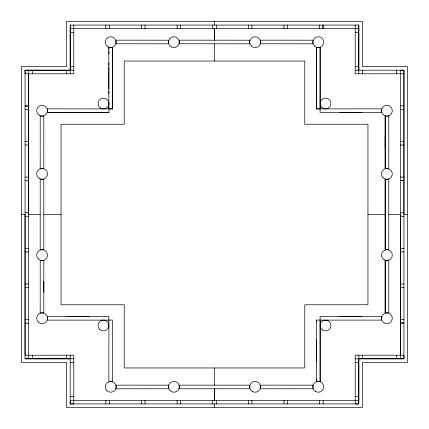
<?xml version="1.0" encoding="UTF-8"?>
<svg xmlns="http://www.w3.org/2000/svg" width="429" height="429" viewBox="0 0 429 429"><rect width="100%" height="100%" fill="white"/><g stroke="black" fill="none" stroke-linecap="round" stroke-linejoin="round"><path stroke-width="0.64" d="M21.45 214.5L21.45 66.592L66.586 66.592L66.586 21.455L362.414 21.455L362.414 66.592L407.55 66.592L407.55 362.408L362.414 362.408L362.414 407.545L66.586 407.545L66.586 362.408L21.45 362.408L21.45 214.5L25.059 214.5L25.059 355.244L73.804 355.185L73.804 400.321M43.828 292.149L43.828 281.317M108.912 108.859L108.912 112.468L47.469 112.468L47.453 108.843L112.478 108.896L112.462 47.437L108.848 47.437L108.853 108.886L112.478 108.896M61.047 214.5L61.047 304.762L124.228 304.762L124.228 367.959L304.772 367.953L304.772 304.762L367.953 304.762L367.953 124.238L304.772 124.238L304.772 61.041L124.228 61.047L124.228 124.238L61.047 124.238L61.047 214.5L43.828 214.5M112.462 108.886L112.478 47.453M112.478 87.092L112.478 69.257M116.044 43.785L168.452 43.812L168.452 40.203L116.044 40.17L116.082 43.79M214.5 388.433L214.5 400.321L214.5 388.797M214.5 385.188L214.5 367.953M214.5 40.203L214.5 28.679L214.5 40.567M179.268 43.785L249.699 43.812L249.699 40.203L179.268 40.17L179.279 43.79M260.483 43.785L312.891 43.812L312.891 40.203L260.483 40.17L260.521 43.79M320.136 381.515L316.516 381.51L316.522 320.066L320.136 320.066L320.136 381.515L320.136 320.066M316.511 49.415L316.511 47.437L320.125 47.437L320.12 108.896L316.505 108.896L316.511 106.901M358.805 73.815L358.805 25.07L70.195 25.07L70.211 73.799M385.172 147.683L385.172 136.851M358.805 355.201L358.805 403.93L70.195 403.93L70.195 400.321L358.805 400.321L358.805 358.8L400.332 358.81L400.327 70.206L403.941 70.2L403.941 214.5L407.55 214.5M70.211 66.452L73.82 66.425M355.196 362.575L358.805 362.543M70.2 362.575L73.804 362.543M355.207 66.452L358.821 66.425M25.075 105.845L28.689 105.818M25.08 141.447L28.689 141.452M25.08 177.107L28.689 177.08M25.08 212.709L28.684 212.709M25.075 248.37L28.689 248.337M25.08 283.971L28.684 283.971M25.075 319.626L28.689 319.6M400.332 109.395L403.936 109.374M400.327 145.029L403.936 145.029M400.327 216.291L403.936 216.291M403.941 73.767L355.196 73.815L355.207 28.679M400.327 251.92L403.936 251.893M400.327 287.553L403.936 287.553M400.332 323.176L403.936 323.155M320.12 47.453L320.12 108.896M316.505 67.273L316.511 89.06M316.505 108.896L316.511 47.437L316.511 108.886L381.531 108.832L381.531 112.441L320.077 112.462L320.088 108.832M339.907 112.441L361.711 112.441M385.167 116.082L385.167 168.436L388.792 168.42L388.792 116.028L385.178 116.028L385.178 168.42M385.167 179.279L385.178 249.673L385.167 179.279L388.792 179.247L388.776 249.689L385.167 249.689M385.167 260.516L388.792 260.467L388.792 312.859L385.167 312.875L385.167 260.516L388.776 260.516M385.167 312.875L385.183 260.467M67.273 316.505L89.093 316.5M108.902 320.12L47.453 320.12L47.469 316.5L108.912 316.5L108.864 381.515L112.484 381.51L112.484 320.061L108.875 320.061M43.806 168.447L40.192 168.484L40.213 116.087L43.828 116.087L43.801 168.484M43.806 179.279L43.801 249.699M43.806 249.689L40.192 249.699L40.197 179.279L43.828 179.274M43.806 312.886L40.192 312.918L40.213 260.526L43.828 260.526L43.801 312.918M73.772 25.07L73.804 73.815L28.673 73.815L28.673 214.5L40.213 214.5M109.379 25.07L109.406 28.679M145.034 25.07L145.034 28.679M180.641 25.07L180.668 28.679M216.296 25.07L216.296 28.679M251.898 25.07L251.93 28.679M287.532 25.07L287.559 28.679M323.16 25.07L323.187 28.679M105.85 400.321L105.85 403.93M141.457 400.321L141.457 403.925M177.113 400.321L177.113 403.925M212.72 400.321L212.72 403.925M248.375 400.321L248.375 403.93M319.637 400.321L319.637 403.93M355.266 400.321L355.239 403.93L358.805 403.93M284.003 403.93L283.977 400.321M66.436 70.19L66.436 73.799M362.58 355.201L362.58 358.81M73.82 70.2L25.059 70.2L25.059 73.756L28.689 73.75M400.332 358.81L403.941 358.8L403.941 355.244L400.327 355.25M362.58 70.206L362.58 73.815M66.436 355.185L66.436 358.794M358.821 28.679L70.211 28.679L70.195 70.2L25.075 70.19L25.059 358.8L70.195 358.8M70.211 32.454L73.82 32.454M355.212 32.454L358.821 32.454M355.207 70.2L403.941 70.2L403.936 358.81L355.196 358.8M25.08 70.544L28.689 70.544M400.327 70.56L403.936 70.56M400.327 105.834L403.936 105.834M25.08 106.172L28.689 106.172M25.08 109.379L28.689 109.379M47.469 112.468L108.902 112.457M400.327 141.468L403.936 141.468M25.08 145.013L28.689 145.013M400.327 177.097L403.936 177.097M25.08 180.641L28.689 180.641M400.327 212.725L403.936 212.725M367.953 214.5L385.172 214.5M388.787 214.5L400.327 214.5L400.327 355.185L355.196 355.185L355.196 400.321M25.08 216.27L28.689 216.27M400.327 248.359L403.936 248.359M25.08 251.903L28.689 251.903M400.327 283.987L403.936 283.987M25.08 287.532L28.689 287.532M339.907 316.527L361.711 316.527M400.327 319.621L403.936 319.621M400.327 322.828L403.936 322.822M25.08 323.166L28.689 323.166M25.08 358.44L28.689 358.44M400.327 358.456L403.936 358.456M25.075 358.8L73.804 358.8M168.5 385.162L116.103 385.151L116.109 388.776L168.5 388.776L168.463 385.162M312.939 385.162L260.542 385.151L260.548 388.776L312.939 388.776L312.902 385.162M70.195 396.546L73.804 396.546M355.196 396.546L358.805 396.546M316.516 320.061L316.527 322.05M316.516 339.886L316.527 361.695M316.516 379.526L316.527 381.515M108.848 47.437L108.864 49.437M396.557 70.206L396.557 73.815M396.557 355.201L396.557 358.81M358.816 25.07L358.821 70.2M358.462 25.07L358.462 28.679M358.446 400.321L358.446 403.93M355.255 25.07L355.26 28.679M323.171 400.321L323.171 403.93M322.833 25.07L322.833 28.679M319.626 25.07L319.626 28.684M287.543 400.321L287.543 403.93M283.998 25.07L283.998 28.684M251.909 400.316L251.909 403.93M248.364 25.07L248.364 28.684M216.28 400.316L216.28 403.93M214.5 21.455L214.5 25.07M214.5 43.812L214.5 61.047M214.5 403.93L214.5 407.545M212.736 25.07L212.736 28.679M180.652 400.316L180.652 403.925M177.102 25.07L177.107 28.679M145.018 400.316L145.018 403.925M141.473 25.07L141.473 28.679M109.39 400.316L109.39 403.93M108.859 51.41L108.859 53.888M108.859 62.811L108.859 65.288M108.848 67.256L108.869 89.076M108.859 91.055L108.859 93.533M108.859 102.451L108.859 104.928M108.848 106.901L108.864 108.896M105.845 25.07L105.845 28.679M73.756 400.321L73.761 403.93L70.195 403.93L70.211 355.185M70.57 25.07L70.57 28.679M70.549 400.321L70.549 403.93M32.459 70.19L32.459 73.799M32.459 355.185L32.459 358.794M28.689 70.184L28.689 358.794M386.427 116.093A5.416 5.416 0 0 1 382.287 107.856A5.416 5.416 0 0 1 391.505 107.856A5.416 5.416 0 0 1 387.366 116.093M400.327 180.63L403.941 180.657L400.332 180.657M381.531 316.495L320.077 316.489L320.088 320.104L381.531 320.104L381.531 316.489M249.716 385.162L179.29 385.151L179.295 388.776L249.716 388.776L249.705 385.162M384.191 259.802A5.416 5.416 0 0 0 392.315 255.11A5.416 5.416 0 0 0 384.191 250.423A5.416 5.416 0 0 0 384.191 259.802M384.191 322.989A5.416 5.416 0 0 0 392.315 318.302A5.416 5.416 0 0 0 384.191 313.61A5.416 5.416 0 0 0 384.191 322.989M322.833 330.164A5.416 5.416 0 0 0 330.957 325.477A5.416 5.416 0 0 0 322.833 320.785A5.416 5.416 0 0 0 322.833 330.164M252.418 391.516A5.416 5.416 0 0 0 260.542 386.824A5.416 5.416 0 0 0 252.418 382.137A5.416 5.416 0 0 0 252.418 391.516M315.61 391.516A5.416 5.416 0 0 0 323.734 386.824A5.416 5.416 0 0 0 315.61 382.132A5.416 5.416 0 0 0 315.61 391.516M383.065 177.719A5.416 5.416 0 0 0 392.127 175.289A5.416 5.416 0 0 0 385.494 168.656A5.416 5.416 0 0 0 383.065 177.719M321.707 107.352A5.416 5.416 0 0 0 330.77 104.928A5.416 5.416 0 0 0 324.136 98.295A5.416 5.416 0 0 0 321.707 107.352M251.297 46.005A5.416 5.416 0 0 0 260.36 43.576A5.416 5.416 0 0 0 253.727 36.942A5.416 5.416 0 0 0 251.297 46.005M314.484 46.005A5.416 5.416 0 0 0 323.546 43.576A5.416 5.416 0 0 0 316.913 36.942A5.416 5.416 0 0 0 314.484 46.005M39.393 178.577A5.416 5.416 0 0 0 47.517 173.89A5.416 5.416 0 0 0 39.393 169.198A5.416 5.416 0 0 0 39.393 178.577M39.393 115.39A5.416 5.416 0 0 0 47.517 110.698A5.416 5.416 0 0 0 39.393 106.011A5.416 5.416 0 0 0 39.393 115.39M100.751 108.215A5.416 5.416 0 0 0 108.875 103.523A5.416 5.416 0 0 0 100.751 98.836A5.416 5.416 0 0 0 100.751 108.215M171.166 46.863A5.416 5.416 0 0 0 179.29 42.176A5.416 5.416 0 0 0 171.166 37.484A5.416 5.416 0 0 0 171.166 46.863M107.974 46.868A5.416 5.416 0 0 0 116.098 42.176A5.416 5.416 0 0 0 107.974 37.484A5.416 5.416 0 0 0 107.974 46.868M38.272 258.944A5.416 5.416 0 0 0 47.335 256.515A5.416 5.416 0 0 0 40.701 249.882A5.416 5.416 0 0 0 38.272 258.944M38.272 322.131A5.416 5.416 0 0 0 47.335 319.702A5.416 5.416 0 0 0 40.701 313.068A5.416 5.416 0 0 0 38.272 322.131M99.63 329.306A5.416 5.416 0 0 0 108.693 326.877A5.416 5.416 0 0 0 102.059 320.243A5.416 5.416 0 0 0 99.63 329.306M170.045 390.658A5.416 5.416 0 0 0 179.102 388.229A5.416 5.416 0 0 0 172.469 381.596A5.416 5.416 0 0 0 170.045 390.658M106.853 390.653A5.416 5.416 0 0 0 115.916 388.224A5.416 5.416 0 0 0 109.282 381.59A5.416 5.416 0 0 0 106.853 390.653"/></g></svg>
